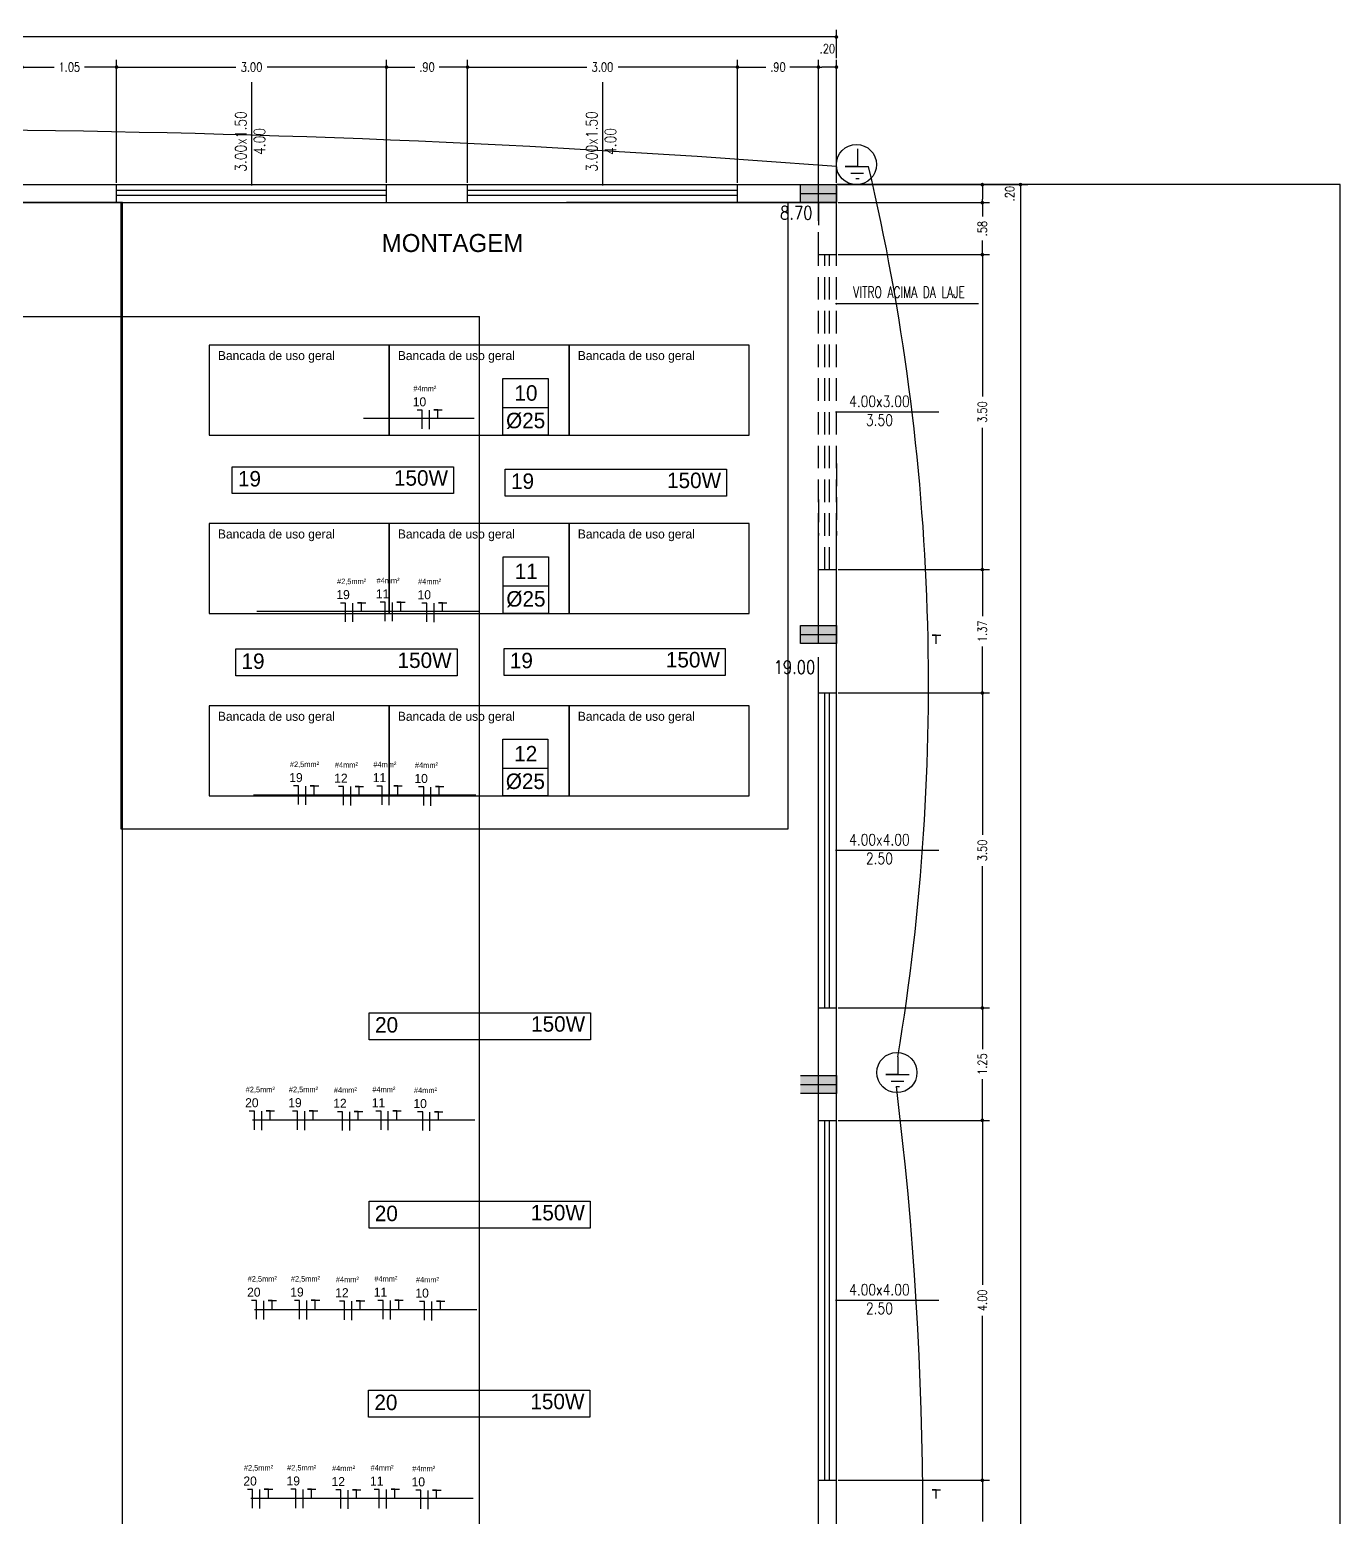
# Model space of a CAD drawing. Extents: x -4780 to 4154, y -1673 to 3208.
# Drawn here: x 571.28 to 585.85, y -449.46 to -432.92 of the extents above; entities that cross this region are included whole.
import ezdxf
from ezdxf.enums import TextEntityAlignment as Align

# ---------------------------------------------------------------- set-up
doc = ezdxf.new("R2010")
doc.units = 0
doc.header["$MEASUREMENT"] = 0
doc.header["$PDMODE"] = 34
doc.linetypes.add('HIDDEN', pattern=[0.375, 0.25, -0.125])
for name, color, linetype in [('Condutores', 6, 'Continuous'), ('COTAS', 5, 'Continuous'), ('eletrico', 3, 'Continuous'), ('ELETROCALHAS', 3, 'TRACKS'), ('ELÉTRICO', 3, 'Continuous'), ('FUND-ESTACA20T', 30, 'Continuous'), ('MAQUINAS', 7, 'Continuous'), ('PENA01', 1, 'Continuous'), ('PENA02', 2, 'Continuous'), ('pena06', 4, 'Continuous'), ('VERMELHA', 10, 'Continuous')]:
    doc.layers.add(name, color=color, linetype=linetype)
doc.styles.add('CALIXTO', font='txt')
doc.styles.add('PADRÃO', font='', dxfattribs={"height": 0.2})
doc.styles.add('REGUA80', font='GOTHIC.TTF')
doc.styles.add('ROMANS', font='romand.shx', dxfattribs={"width": 0.8})
doc.styles.get('PADRÃO').set_extended_font_data('AvantGarde Bk BT')
doc.linetypes.add('TRACKS', pattern='A,0.15,[130,ltypeshp.shx,S=0.25,R=0,X=0,Y=0],0.15', length=0.3)
doc.dimstyles.new('CORTE100', dxfattribs={"dimtxt": 0.1, "dimasz": 0.04, "dimexe": 0.08, "dimexo": 0.02, "dimgap": 0.05, "dimtad": 0, "dimzin": 4, "dimdsep": 46, "dimtxsty": 'ROMANS', "dimblk1": 'DOT', "dimblk2": 'DOT', "dimsah": 1, "dimcen": 0.09, "dimclrd": 30, "dimclre": 30, "dimclrt": 5, "dimadec": 0, "dimazin": 0, "dimtfac": 1, "dimtofl": 0, "dimtmove": 2, "dimatfit": 3, "dimldrblk": 'DOT', "dimfxl": 1, "dimtolj": 1, "dimtzin": 0, "dimarcsym": 0})
doc.dimstyles.new('INTERNA', dxfattribs={"dimscale": 0, "dimtxt": 0.15, "dimasz": 0.1, "dimexe": 0.1, "dimexo": 0.16, "dimgap": 0.09, "dimtad": 1, "dimzin": 4, "dimdsep": 46, "dimtxsty": 'ROMANS', "dimblk1": 'OBLIQUE', "dimblk2": 'OBLIQUE', "dimsah": 1, "dimcen": 0.09, "dimse1": 1, "dimse2": 1, "dimsd1": 1, "dimsd2": 1, "dimclrd": 4, "dimclre": 4, "dimadec": 0, "dimazin": 0, "dimtfac": 0.666667, "dimtofl": 0, "dimtmove": 2, "dimatfit": 3, "dimldrblk": 'OBLIQUE', "dimfxl": 1, "dimtolj": 1, "dimtzin": 0, "dimarcsym": 0})

# ---------------------------------------------------------------- blocks, each defined once
blk = doc.blocks.new('DOT')
at = {"layer": 'PENA01', "color": 0, "linetype": 'ByBlock'}
blk.add_line((-0.5, 0), (-1, 0), dxfattribs=at)
at = {"layer": 'PENA01', "color": 0, "linetype": 'ByBlock', "const_width": 0.5}
blk.add_lwpolyline([(-0.25, 0, 1), (0.25, 0, 1)], format="xyb", close=True, dxfattribs=at)
blk = doc.blocks.new('*D290')
at = {"color": 30, "linetype": 'Continuous', "lineweight": -2, "transparency": 16777216}
for p, q in [((571.198, -434.626), (571.198, -433.26)), ((572.248, -434.626), (572.248, -433.26)), ((571.238, -433.34), (571.555, -433.34)), ((572.208, -433.34), (571.891, -433.34))]:
    blk.add_line(p, q, dxfattribs=at)
at = {"layer": 'DEFPOINTS', "color": 0, "linetype": 'Continuous', "transparency": 16777216}
for p in [(571.198, -433.34), (571.198, -434.646), (572.248, -434.646)]:
    blk.add_point(p, dxfattribs=at)
at = {"color": 30, "linetype": 'Continuous', "lineweight": -2, "transparency": 16777216, "xscale": 0.04, "yscale": 0.04, "zscale": 0.04, "rotation": 180}
blk.add_blockref('DOT', (571.198, -433.34), dxfattribs=at)
at = {"color": 30, "linetype": 'Continuous', "lineweight": -2, "transparency": 16777216, "xscale": 0.04, "yscale": 0.04, "zscale": 0.04}
blk.add_blockref('DOT', (572.248, -433.34), dxfattribs=at)
at = {"color": 5, "linetype": 'Continuous', "transparency": 16777216, "insert": (571.723, -433.34), "char_height": 0.1, "attachment_point": 5, "style": 'ROMANS'}
blk.add_mtext('\\A1;1.05', dxfattribs=at)
blk = doc.blocks.new('*D291')
at = {"color": 30, "linetype": 'Continuous', "lineweight": -2, "transparency": 16777216}
for p, q in [((572.248, -434.626), (572.248, -433.26)), ((575.248, -434.626), (575.248, -433.26)), ((572.288, -433.34), (573.574, -433.34)), ((575.208, -433.34), (573.922, -433.34))]:
    blk.add_line(p, q, dxfattribs=at)
at = {"layer": 'DEFPOINTS', "color": 0, "linetype": 'Continuous', "transparency": 16777216}
for p in [(572.248, -433.34), (572.248, -434.646), (575.248, -434.646)]:
    blk.add_point(p, dxfattribs=at)
at = {"color": 30, "linetype": 'Continuous', "lineweight": -2, "transparency": 16777216, "xscale": 0.04, "yscale": 0.04, "zscale": 0.04, "rotation": 180}
blk.add_blockref('DOT', (572.248, -433.34), dxfattribs=at)
at = {"color": 30, "linetype": 'Continuous', "lineweight": -2, "transparency": 16777216, "xscale": 0.04, "yscale": 0.04, "zscale": 0.04}
blk.add_blockref('DOT', (575.248, -433.34), dxfattribs=at)
at = {"color": 5, "linetype": 'Continuous', "transparency": 16777216, "insert": (573.748, -433.34), "char_height": 0.1, "attachment_point": 5, "style": 'ROMANS'}
blk.add_mtext('\\A1;3.00', dxfattribs=at)
blk = doc.blocks.new('*D292')
at = {"color": 30, "linetype": 'Continuous', "lineweight": -2, "transparency": 16777216}
for p, q in [((575.248, -434.626), (575.248, -433.26)), ((576.148, -434.626), (576.148, -433.26)), ((575.288, -433.34), (575.564, -433.34)), ((576.108, -433.34), (575.832, -433.34))]:
    blk.add_line(p, q, dxfattribs=at)
at = {"layer": 'DEFPOINTS', "color": 0, "linetype": 'Continuous', "transparency": 16777216}
for p in [(575.248, -433.34), (575.248, -434.646), (576.148, -434.646)]:
    blk.add_point(p, dxfattribs=at)
at = {"color": 30, "linetype": 'Continuous', "lineweight": -2, "transparency": 16777216, "xscale": 0.04, "yscale": 0.04, "zscale": 0.04, "rotation": 180}
blk.add_blockref('DOT', (575.248, -433.34), dxfattribs=at)
at = {"color": 30, "linetype": 'Continuous', "lineweight": -2, "transparency": 16777216, "xscale": 0.04, "yscale": 0.04, "zscale": 0.04}
blk.add_blockref('DOT', (576.148, -433.34), dxfattribs=at)
at = {"color": 5, "linetype": 'Continuous', "transparency": 16777216, "insert": (575.698, -433.34), "char_height": 0.1, "attachment_point": 5, "style": 'ROMANS'}
blk.add_mtext('\\A1;.90', dxfattribs=at)
blk = doc.blocks.new('*D293')
at = {"color": 30, "linetype": 'Continuous', "lineweight": -2, "transparency": 16777216}
for p, q in [((576.148, -434.626), (576.148, -433.26)), ((579.148, -434.626), (579.148, -433.26)), ((576.188, -433.34), (577.474, -433.34)), ((579.108, -433.34), (577.822, -433.34))]:
    blk.add_line(p, q, dxfattribs=at)
at = {"layer": 'DEFPOINTS', "color": 0, "linetype": 'Continuous', "transparency": 16777216}
for p in [(579.148, -433.34), (576.148, -434.646), (579.148, -434.646)]:
    blk.add_point(p, dxfattribs=at)
at = {"color": 30, "linetype": 'Continuous', "lineweight": -2, "transparency": 16777216, "xscale": 0.04, "yscale": 0.04, "zscale": 0.04, "rotation": 180}
blk.add_blockref('DOT', (576.148, -433.34), dxfattribs=at)
at = {"color": 30, "linetype": 'Continuous', "lineweight": -2, "transparency": 16777216, "xscale": 0.04, "yscale": 0.04, "zscale": 0.04}
blk.add_blockref('DOT', (579.148, -433.34), dxfattribs=at)
at = {"color": 5, "linetype": 'Continuous', "transparency": 16777216, "insert": (577.648, -433.34), "char_height": 0.1, "attachment_point": 5, "style": 'ROMANS'}
blk.add_mtext('\\A1;3.00', dxfattribs=at)
blk = doc.blocks.new('*D294')
at = {"color": 30, "linetype": 'Continuous', "lineweight": -2, "transparency": 16777216}
for p, q in [((579.148, -434.626), (579.148, -433.26)), ((580.048, -434.826), (580.048, -433.26)), ((579.188, -433.34), (579.464, -433.34)), ((580.008, -433.34), (579.732, -433.34))]:
    blk.add_line(p, q, dxfattribs=at)
at = {"layer": 'DEFPOINTS', "color": 0, "linetype": 'Continuous', "transparency": 16777216}
for p in [(580.048, -433.34), (579.148, -434.646), (580.048, -434.846)]:
    blk.add_point(p, dxfattribs=at)
at = {"color": 30, "linetype": 'Continuous', "lineweight": -2, "transparency": 16777216, "xscale": 0.04, "yscale": 0.04, "zscale": 0.04, "rotation": 180}
blk.add_blockref('DOT', (579.148, -433.34), dxfattribs=at)
at = {"color": 30, "linetype": 'Continuous', "lineweight": -2, "transparency": 16777216, "xscale": 0.04, "yscale": 0.04, "zscale": 0.04}
blk.add_blockref('DOT', (580.048, -433.34), dxfattribs=at)
at = {"color": 5, "linetype": 'Continuous', "transparency": 16777216, "insert": (579.598, -433.34), "char_height": 0.1, "attachment_point": 5, "style": 'ROMANS'}
blk.add_mtext('\\A1;.90', dxfattribs=at)
blk = doc.blocks.new('*D295')
at = {"color": 30, "linetype": 'Continuous', "lineweight": -2, "transparency": 16777216}
for p, q in [((580.048, -434.626), (580.048, -433.26)), ((580.248, -434.626), (580.248, -433.26)), ((580.208, -433.34), (580.088, -433.34))]:
    blk.add_line(p, q, dxfattribs=at)
at = {"layer": 'DEFPOINTS', "color": 0, "linetype": 'Continuous', "transparency": 16777216}
for p in [(580.048, -433.34), (580.048, -434.646), (580.248, -434.646)]:
    blk.add_point(p, dxfattribs=at)
at = {"color": 30, "linetype": 'Continuous', "lineweight": -2, "transparency": 16777216, "xscale": 0.04, "yscale": 0.04, "zscale": 0.04, "rotation": 180}
blk.add_blockref('DOT', (580.048, -433.34), dxfattribs=at)
at = {"color": 30, "linetype": 'Continuous', "lineweight": -2, "transparency": 16777216, "xscale": 0.04, "yscale": 0.04, "zscale": 0.04}
blk.add_blockref('DOT', (580.248, -433.34), dxfattribs=at)
at = {"color": 5, "linetype": 'Continuous', "transparency": 16777216, "insert": (580.148, -433.135), "char_height": 0.1, "attachment_point": 5, "style": 'ROMANS'}
blk.add_mtext('\\A1;.20', dxfattribs=at)
blk = doc.blocks.new('*D296')
at = {"color": 30, "linetype": 'Continuous', "lineweight": -2, "transparency": 16777216}
for p, q in [((560.848, -433.24), (560.848, -432.925)), ((580.248, -433.24), (580.248, -432.925)), ((560.888, -433.005), (570.342, -433.005)), ((580.208, -433.005), (570.754, -433.005))]:
    blk.add_line(p, q, dxfattribs=at)
at = {"layer": 'DEFPOINTS', "color": 0, "linetype": 'Continuous', "transparency": 16777216}
for p in [(580.248, -433.005), (560.848, -433.26), (580.248, -433.26)]:
    blk.add_point(p, dxfattribs=at)
at = {"color": 30, "linetype": 'Continuous', "lineweight": -2, "transparency": 16777216, "xscale": 0.04, "yscale": 0.04, "zscale": 0.04, "rotation": 180}
blk.add_blockref('DOT', (560.848, -433.005), dxfattribs=at)
at = {"color": 30, "linetype": 'Continuous', "lineweight": -2, "transparency": 16777216, "xscale": 0.04, "yscale": 0.04, "zscale": 0.04}
blk.add_blockref('DOT', (580.248, -433.005), dxfattribs=at)
at = {"color": 5, "linetype": 'Continuous', "transparency": 16777216, "insert": (570.548, -433.005), "char_height": 0.1, "attachment_point": 5, "style": 'ROMANS'}
blk.add_mtext('\\A1;19.40', dxfattribs=at)
blk = doc.blocks.new('*D299')
at = {"color": 30, "linetype": 'Continuous', "lineweight": -2, "transparency": 16777216}
for p, q in [((580.268, -434.646), (581.95, -434.646)), ((581.87, -434.686), (581.87, -434.806)), ((580.268, -434.846), (581.95, -434.846))]:
    blk.add_line(p, q, dxfattribs=at)
at = {"layer": 'DEFPOINTS', "color": 0, "linetype": 'Continuous', "transparency": 16777216}
for p in [(580.248, -434.646), (580.248, -434.846), (581.87, -434.846)]:
    blk.add_point(p, dxfattribs=at)
at = {"color": 30, "linetype": 'Continuous', "lineweight": -2, "transparency": 16777216, "xscale": 0.04, "yscale": 0.04, "zscale": 0.04}
for p, rotation in [((581.87, -434.646), 90), ((581.87, -434.846), 270)]:
    blk.add_blockref('DOT', p, dxfattribs=dict(at, rotation=rotation))
at = {"color": 5, "linetype": 'Continuous', "transparency": 16777216, "insert": (582.175, -434.746), "char_height": 0.1, "attachment_point": 5, "rotation": 90, "style": 'ROMANS'}
blk.add_mtext('\\A1;.20', dxfattribs=at)
blk = doc.blocks.new('*D300')
at = {"color": 30, "linetype": 'Continuous', "lineweight": -2, "transparency": 16777216}
for p, q in [((580.268, -434.846), (581.95, -434.846)), ((581.87, -434.886), (581.87, -435.001)), ((581.87, -435.384), (581.87, -435.269)), ((580.268, -435.424), (581.95, -435.424))]:
    blk.add_line(p, q, dxfattribs=at)
at = {"layer": 'DEFPOINTS', "color": 0, "linetype": 'Continuous', "transparency": 16777216}
for p in [(580.248, -434.846), (581.87, -434.846), (580.248, -435.424)]:
    blk.add_point(p, dxfattribs=at)
at = {"color": 30, "linetype": 'Continuous', "lineweight": -2, "transparency": 16777216, "xscale": 0.04, "yscale": 0.04, "zscale": 0.04}
for p, rotation in [((581.87, -434.846), 90), ((581.87, -435.424), 270)]:
    blk.add_blockref('DOT', p, dxfattribs=dict(at, rotation=rotation))
at = {"color": 5, "linetype": 'Continuous', "transparency": 16777216, "insert": (581.87, -435.135), "char_height": 0.1, "attachment_point": 5, "rotation": 90, "style": 'ROMANS'}
blk.add_mtext('\\A1;.58', dxfattribs=at)
blk = doc.blocks.new('*D301')
at = {"color": 30, "linetype": 'Continuous', "lineweight": -2, "transparency": 16777216}
for p, q in [((580.288, -435.424), (581.95, -435.424)), ((581.87, -435.464), (581.87, -437.001)), ((581.87, -438.884), (581.87, -437.348)), ((580.268, -438.924), (581.95, -438.924))]:
    blk.add_line(p, q, dxfattribs=at)
at = {"layer": 'DEFPOINTS', "color": 0, "linetype": 'Continuous', "transparency": 16777216}
for p in [(580.268, -435.424), (581.87, -435.424), (580.248, -438.924)]:
    blk.add_point(p, dxfattribs=at)
at = {"color": 30, "linetype": 'Continuous', "lineweight": -2, "transparency": 16777216, "xscale": 0.04, "yscale": 0.04, "zscale": 0.04}
for p, rotation in [((581.87, -435.424), 90), ((581.87, -438.924), 270)]:
    blk.add_blockref('DOT', p, dxfattribs=dict(at, rotation=rotation))
at = {"color": 5, "linetype": 'Continuous', "transparency": 16777216, "insert": (581.87, -437.174), "char_height": 0.1, "attachment_point": 5, "rotation": 90, "style": 'ROMANS'}
blk.add_mtext('\\A1;3.50', dxfattribs=at)
blk = doc.blocks.new('*D302')
at = {"color": 30, "linetype": 'Continuous', "lineweight": -2, "transparency": 16777216}
for p, q in [((580.288, -438.924), (581.95, -438.924)), ((581.87, -438.964), (581.87, -439.442)), ((581.87, -440.256), (581.87, -439.778)), ((580.268, -440.296), (581.95, -440.296))]:
    blk.add_line(p, q, dxfattribs=at)
at = {"layer": 'DEFPOINTS', "color": 0, "linetype": 'Continuous', "transparency": 16777216}
for p in [(580.268, -438.924), (581.87, -438.924), (580.248, -440.296)]:
    blk.add_point(p, dxfattribs=at)
at = {"color": 30, "linetype": 'Continuous', "lineweight": -2, "transparency": 16777216, "xscale": 0.04, "yscale": 0.04, "zscale": 0.04}
for p, rotation in [((581.87, -438.924), 90), ((581.87, -440.296), 270)]:
    blk.add_blockref('DOT', p, dxfattribs=dict(at, rotation=rotation))
at = {"color": 5, "linetype": 'Continuous', "transparency": 16777216, "insert": (581.87, -439.61), "char_height": 0.1, "attachment_point": 5, "rotation": 90, "style": 'ROMANS'}
blk.add_mtext('\\A1;1.37', dxfattribs=at)
blk = doc.blocks.new('*D303')
at = {"color": 30, "linetype": 'Continuous', "lineweight": -2, "transparency": 16777216}
for p, q in [((580.268, -440.296), (581.95, -440.296)), ((581.87, -440.336), (581.87, -441.872)), ((581.87, -443.756), (581.87, -442.219)), ((580.268, -443.796), (581.95, -443.796))]:
    blk.add_line(p, q, dxfattribs=at)
at = {"layer": 'DEFPOINTS', "color": 0, "linetype": 'Continuous', "transparency": 16777216}
for p in [(580.248, -440.296), (581.87, -440.296), (580.248, -443.796)]:
    blk.add_point(p, dxfattribs=at)
at = {"color": 30, "linetype": 'Continuous', "lineweight": -2, "transparency": 16777216, "xscale": 0.04, "yscale": 0.04, "zscale": 0.04}
for p, rotation in [((581.87, -440.296), 90), ((581.87, -443.796), 270)]:
    blk.add_blockref('DOT', p, dxfattribs=dict(at, rotation=rotation))
at = {"color": 5, "linetype": 'Continuous', "transparency": 16777216, "insert": (581.87, -442.046), "char_height": 0.1, "attachment_point": 5, "rotation": 90, "style": 'ROMANS'}
blk.add_mtext('\\A1;3.50', dxfattribs=at)
blk = doc.blocks.new('*D304')
at = {"color": 30, "linetype": 'Continuous', "lineweight": -2, "transparency": 16777216}
for p, q in [((580.268, -443.796), (581.95, -443.796)), ((581.87, -443.836), (581.87, -444.253)), ((581.87, -445.006), (581.87, -444.589)), ((580.268, -445.046), (581.95, -445.046))]:
    blk.add_line(p, q, dxfattribs=at)
at = {"layer": 'DEFPOINTS', "color": 0, "linetype": 'Continuous', "transparency": 16777216}
for p in [(580.248, -443.796), (580.248, -445.046), (581.87, -445.046)]:
    blk.add_point(p, dxfattribs=at)
at = {"color": 30, "linetype": 'Continuous', "lineweight": -2, "transparency": 16777216, "xscale": 0.04, "yscale": 0.04, "zscale": 0.04}
for p, rotation in [((581.87, -443.796), 90), ((581.87, -445.046), 270)]:
    blk.add_blockref('DOT', p, dxfattribs=dict(at, rotation=rotation))
at = {"color": 5, "linetype": 'Continuous', "transparency": 16777216, "insert": (581.87, -444.421), "char_height": 0.1, "attachment_point": 5, "rotation": 90, "style": 'ROMANS'}
blk.add_mtext('\\A1;1.25', dxfattribs=at)
blk = doc.blocks.new('*D305')
at = {"color": 30, "linetype": 'Continuous', "lineweight": -2, "transparency": 16777216}
for p, q in [((580.288, -445.046), (581.95, -445.046)), ((581.87, -445.086), (581.87, -446.872)), ((581.87, -449.006), (581.87, -447.219)), ((580.288, -449.046), (581.95, -449.046))]:
    blk.add_line(p, q, dxfattribs=at)
at = {"layer": 'DEFPOINTS', "color": 0, "linetype": 'Continuous', "transparency": 16777216}
for p in [(580.268, -445.046), (580.268, -449.046), (581.87, -449.046)]:
    blk.add_point(p, dxfattribs=at)
at = {"color": 30, "linetype": 'Continuous', "lineweight": -2, "transparency": 16777216, "xscale": 0.04, "yscale": 0.04, "zscale": 0.04}
for p, rotation in [((581.87, -445.046), 90), ((581.87, -449.046), 270)]:
    blk.add_blockref('DOT', p, dxfattribs=dict(at, rotation=rotation))
at = {"color": 5, "linetype": 'Continuous', "transparency": 16777216, "insert": (581.87, -447.046), "char_height": 0.1, "attachment_point": 5, "rotation": 90, "style": 'ROMANS'}
blk.add_mtext('\\A1;4.00', dxfattribs=at)
blk = doc.blocks.new('*D306')
at = {"color": 30, "linetype": 'Continuous', "lineweight": -2, "transparency": 16777216}
for p, q in [((580.268, -449.046), (581.95, -449.046)), ((581.87, -449.086), (581.87, -449.503)), ((581.87, -450.256), (581.87, -449.839)), ((580.268, -450.296), (581.95, -450.296))]:
    blk.add_line(p, q, dxfattribs=at)
at = {"layer": 'DEFPOINTS', "color": 0, "linetype": 'Continuous', "transparency": 16777216}
for p in [(580.248, -449.046), (580.248, -450.296), (581.87, -450.296)]:
    blk.add_point(p, dxfattribs=at)
at = {"color": 30, "linetype": 'Continuous', "lineweight": -2, "transparency": 16777216, "xscale": 0.04, "yscale": 0.04, "zscale": 0.04}
for p, rotation in [((581.87, -449.046), 90), ((581.87, -450.296), 270)]:
    blk.add_blockref('DOT', p, dxfattribs=dict(at, rotation=rotation))
at = {"color": 5, "linetype": 'Continuous', "transparency": 16777216, "insert": (581.87, -449.671), "char_height": 0.1, "attachment_point": 5, "rotation": 90, "style": 'ROMANS'}
blk.add_mtext('\\A1;1.25', dxfattribs=at)
blk = doc.blocks.new('*D318')
at = {"color": 30, "linetype": 'Continuous', "lineweight": -2, "transparency": 16777216}
for p, q in [((581.89, -434.646), (582.374, -434.646)), ((582.294, -434.686), (582.294, -454.634)), ((582.294, -475.006), (582.294, -455.058)), ((581.89, -475.046), (582.374, -475.046))]:
    blk.add_line(p, q, dxfattribs=at)
at = {"layer": 'DEFPOINTS', "color": 0, "linetype": 'Continuous', "transparency": 16777216}
for p in [(581.87, -434.646), (581.87, -475.046), (582.294, -475.046)]:
    blk.add_point(p, dxfattribs=at)
at = {"color": 30, "linetype": 'Continuous', "lineweight": -2, "transparency": 16777216, "xscale": 0.04, "yscale": 0.04, "zscale": 0.04}
for p, rotation in [((582.294, -434.646), 90), ((582.294, -475.046), 270)]:
    blk.add_blockref('DOT', p, dxfattribs=dict(at, rotation=rotation))
at = {"color": 5, "linetype": 'Continuous', "transparency": 16777216, "insert": (582.294, -454.846), "char_height": 0.1, "attachment_point": 5, "rotation": 90, "style": 'ROMANS'}
blk.add_mtext('\\A1;40.40', dxfattribs=at)
blk = doc.blocks.new('*D252')
at = {"layer": 'DEFPOINTS', "color": 0, "linetype": 'Continuous', "transparency": 16777216}
for p in [(561.048, -439.896), (580.048, -439.896), (580.048, -440.009)]:
    blk.add_point(p, dxfattribs=at)
at = {"layer": 'COTAS', "color": 0, "linetype": 'Continuous', "transparency": 16777216, "insert": (579.782, -440.009), "char_height": 0.15, "attachment_point": 5, "style": 'ROMANS'}
blk.add_mtext('\\A1;19.00', dxfattribs=at)
blk = doc.blocks.new('_OBLIQUE')
at = {"color": 0, "linetype": 'ByBlock'}
blk.add_line((-0.5, -0.5), (0.5, 0.5), dxfattribs=at)
blk = doc.blocks.new('*D253')
at = {"layer": 'DEFPOINTS', "color": 0, "linetype": 'Continuous', "transparency": 16777216}
for p in [(571.348, -434.846), (580.048, -434.846), (580.048, -434.96)]:
    blk.add_point(p, dxfattribs=at)
at = {"layer": 'COTAS', "color": 0, "linetype": 'Continuous', "transparency": 16777216, "insert": (579.802, -434.96), "char_height": 0.15, "attachment_point": 5, "style": 'ROMANS'}
blk.add_mtext('\\A1;8.70', dxfattribs=at)

msp = doc.modelspace()

# ---------------------------------------------------------------- hatches: boundary and pattern name
at = {"layer": 'FUND-ESTACA20T', "linetype": 'Continuous'}
h = msp.add_hatch(color=256, dxfattribs=at)
h.paths.add_polyline_path([(580.048, -434.646), (580.048, -434.746), (580.248, -434.746), (580.248, -434.646)])
h.paths.add_polyline_path([(580.048, -434.746), (580.048, -434.846), (580.248, -434.846), (580.248, -434.746)])
h.paths.add_polyline_path([(579.848, -434.746), (579.848, -434.846), (580.048, -434.846), (580.048, -434.746)])
h.paths.add_polyline_path([(579.848, -434.646), (579.848, -434.746), (580.048, -434.746), (580.048, -434.646)])
h = msp.add_hatch(color=256, dxfattribs=at)
h.paths.add_polyline_path([(580.048, -439.546), (580.048, -439.646), (580.248, -439.646), (580.248, -439.546)])
h.paths.add_polyline_path([(580.048, -439.646), (580.048, -439.746), (580.248, -439.746), (580.248, -439.646)])
h.paths.add_polyline_path([(579.848, -439.646), (579.848, -439.746), (580.048, -439.746), (580.048, -439.646)])
h.paths.add_polyline_path([(579.848, -439.546), (579.848, -439.646), (580.048, -439.646), (580.048, -439.546)])
h = msp.add_hatch(color=256, dxfattribs=at)
h.paths.add_polyline_path([(580.248, -444.546), (580.048, -444.546), (580.048, -444.646), (580.248, -444.646)])
h.paths.add_polyline_path([(580.248, -444.646), (580.048, -444.646), (580.048, -444.746), (580.248, -444.746)])
h.paths.add_polyline_path([(580.048, -444.646), (579.848, -444.646), (579.848, -444.746), (580.048, -444.746)])
h.paths.add_polyline_path([(580.048, -444.546), (579.848, -444.546), (579.848, -444.646), (580.048, -444.646)])
at = {"layer": 'VERMELHA'}
for points in [[(573.737, -434.646, 1), (573.759, -434.646, 1)], [(577.637, -434.646, 1), (577.659, -434.646, 1)], [(580.248, -435.959, 1), (580.248, -435.981, 1)], [(580.248, -437.163, 1), (580.248, -437.185, 1)], [(580.248, -442.035, 1), (580.248, -442.057, 1)], [(580.248, -447.035, 1), (580.248, -447.057, 1)]]:
    msp.add_hatch(color=256, dxfattribs=at).paths.add_polyline_path(points)

# ---------------------------------------------------------------- linework, layer by layer
at = {"layer": 'Condutores'}
for p, q in [((576.222, -437.246), (574.994, -437.246)), ((576.275, -439.39), (573.805, -439.39)), ((576.24, -441.432), (573.77, -441.432)), ((576.229, -445.045), (573.759, -445.045)), ((576.252, -447.15), (573.781, -447.15)), ((576.21, -449.249), (573.74, -449.249))]:
    msp.add_line(p, q, dxfattribs=at)
at = {"layer": 'Condutores', "ltscale": 0.015}
for p, q in [((575.643, -437.153), (575.587, -437.153)), ((575.643, -437.361), (575.643, -437.153)), ((575.724, -437.364), (575.724, -437.154)), ((575.818, -437.15), (575.773, -437.15)), ((575.773, -437.15), (575.867, -437.15)), ((575.818, -437.248), (575.818, -437.15)), ((574.794, -439.296), (574.738, -439.296)), ((574.794, -439.504), (574.794, -439.296)), ((574.875, -439.507), (574.875, -439.297)), ((574.969, -439.293), (574.924, -439.293)), ((574.924, -439.293), (575.018, -439.293)), ((574.969, -439.391), (574.969, -439.293)), ((575.233, -439.288), (575.177, -439.288)), ((575.233, -439.496), (575.233, -439.288)), ((575.314, -439.498), (575.314, -439.289)), ((575.408, -439.285), (575.363, -439.285)), ((575.363, -439.285), (575.457, -439.285)), ((575.408, -439.383), (575.408, -439.285)), ((575.696, -439.297), (575.64, -439.297)), ((575.696, -439.505), (575.696, -439.297)), ((575.777, -439.508), (575.777, -439.298)), ((575.871, -439.295), (575.826, -439.295)), ((575.826, -439.295), (575.92, -439.295)), ((575.871, -439.392), (575.871, -439.295)), ((574.27, -441.329), (574.214, -441.329)), ((574.27, -441.537), (574.27, -441.329)), ((574.351, -441.54), (574.351, -441.331)), ((574.445, -441.327), (574.4, -441.327)), ((574.4, -441.327), (574.495, -441.327)), ((574.445, -441.424), (574.445, -441.327)), ((574.77, -441.336), (574.714, -441.336)), ((574.77, -441.544), (574.77, -441.336)), ((574.851, -441.547), (574.851, -441.337)), ((574.945, -441.334), (574.9, -441.334)), ((574.9, -441.334), (574.994, -441.334)), ((574.945, -441.431), (574.945, -441.334)), ((575.198, -441.33), (575.142, -441.33)), ((575.198, -441.538), (575.198, -441.33)), ((575.279, -441.541), (575.279, -441.331)), ((575.373, -441.327), (575.328, -441.327)), ((575.328, -441.327), (575.422, -441.327)), ((575.373, -441.425), (575.373, -441.327)), ((575.661, -441.34), (575.604, -441.34)), ((575.661, -441.547), (575.661, -441.34)), ((575.742, -441.55), (575.742, -441.341)), ((575.835, -441.337), (575.791, -441.337)), ((575.791, -441.337), (575.885, -441.337)), ((575.835, -441.435), (575.835, -441.337)), ((573.78, -444.943), (573.723, -444.943)), ((573.78, -445.151), (573.78, -444.943)), ((573.861, -445.154), (573.861, -444.944)), ((573.954, -444.94), (573.91, -444.94)), ((573.91, -444.94), (574.004, -444.94)), ((573.954, -445.038), (573.954, -444.94)), ((574.259, -444.942), (574.203, -444.942)), ((574.259, -445.15), (574.259, -444.942)), ((574.34, -445.153), (574.34, -444.943)), ((574.434, -444.939), (574.39, -444.939)), ((574.39, -444.939), (574.484, -444.939)), ((574.434, -445.037), (574.434, -444.939)), ((574.759, -444.949), (574.703, -444.949)), ((574.759, -445.157), (574.759, -444.949)), ((574.84, -445.16), (574.84, -444.95)), ((574.934, -444.946), (574.889, -444.946)), ((574.889, -444.946), (574.983, -444.946)), ((574.934, -445.044), (574.934, -444.946)), ((575.187, -444.943), (575.131, -444.943)), ((575.187, -445.151), (575.187, -444.943)), ((575.268, -445.154), (575.268, -444.944)), ((575.362, -444.94), (575.317, -444.94)), ((575.317, -444.94), (575.411, -444.94)), ((575.362, -445.038), (575.362, -444.94)), ((575.65, -444.952), (575.594, -444.952)), ((575.65, -445.16), (575.65, -444.952)), ((575.731, -445.163), (575.731, -444.953)), ((575.825, -444.95), (575.78, -444.95)), ((575.78, -444.95), (575.874, -444.95)), ((575.825, -445.047), (575.825, -444.95)), ((573.802, -447.048), (573.746, -447.048)), ((573.802, -447.256), (573.802, -447.048)), ((573.883, -447.259), (573.883, -447.05)), ((573.977, -447.046), (573.932, -447.046)), ((573.932, -447.046), (574.026, -447.046)), ((573.977, -447.144), (573.977, -447.046)), ((574.282, -447.048), (574.225, -447.048)), ((574.282, -447.255), (574.282, -447.048)), ((574.363, -447.258), (574.363, -447.049)), ((574.456, -447.045), (574.412, -447.045)), ((574.412, -447.045), (574.506, -447.045)), ((574.456, -447.143), (574.456, -447.045)), ((574.781, -447.054), (574.725, -447.054)), ((574.781, -447.262), (574.781, -447.054)), ((574.863, -447.265), (574.863, -447.056)), ((574.956, -447.052), (574.912, -447.052)), ((574.912, -447.052), (575.006, -447.052)), ((574.956, -447.149), (574.956, -447.052)), ((575.209, -447.048), (575.153, -447.048)), ((575.209, -447.256), (575.209, -447.048)), ((575.291, -447.259), (575.291, -447.049)), ((575.384, -447.045), (575.34, -447.045)), ((575.34, -447.045), (575.434, -447.045)), ((575.384, -447.143), (575.384, -447.045)), ((575.672, -447.058), (575.616, -447.058)), ((575.672, -447.266), (575.672, -447.058)), ((575.753, -447.268), (575.753, -447.059)), ((575.847, -447.055), (575.802, -447.055)), ((575.802, -447.055), (575.896, -447.055)), ((575.847, -447.153), (575.847, -447.055)), ((573.76, -449.147), (573.704, -449.147)), ((573.76, -449.355), (573.76, -449.147)), ((573.841, -449.358), (573.841, -449.148)), ((573.935, -449.145), (573.89, -449.145)), ((573.89, -449.145), (573.984, -449.145)), ((573.935, -449.242), (573.935, -449.145)), ((574.24, -449.146), (574.184, -449.146)), ((574.24, -449.354), (574.24, -449.146)), ((574.321, -449.357), (574.321, -449.147)), ((574.415, -449.144), (574.37, -449.144)), ((574.37, -449.144), (574.464, -449.144)), ((574.415, -449.241), (574.415, -449.144)), ((574.739, -449.153), (574.683, -449.153)), ((574.739, -449.361), (574.739, -449.153)), ((574.821, -449.364), (574.821, -449.154)), ((574.914, -449.151), (574.87, -449.151)), ((574.87, -449.151), (574.964, -449.151)), ((574.914, -449.248), (574.914, -449.151)), ((575.168, -449.147), (575.111, -449.147)), ((575.168, -449.355), (575.168, -449.147)), ((575.249, -449.358), (575.249, -449.148)), ((575.342, -449.144), (575.298, -449.144)), ((575.298, -449.144), (575.392, -449.144)), ((575.342, -449.242), (575.342, -449.144)), ((575.63, -449.156), (575.574, -449.156)), ((575.63, -449.364), (575.63, -449.156)), ((575.711, -449.367), (575.711, -449.158)), ((575.805, -449.154), (575.76, -449.154)), ((575.76, -449.154), (575.854, -449.154)), ((575.805, -449.252), (575.805, -449.154))]:
    msp.add_line(p, q, dxfattribs=at)
at = {"layer": 'ELETROCALHAS'}
for p in [(563.498, -436.113), (576.281, -463.428)]:
    msp.add_line(p, (576.281, -436.113), dxfattribs=at)
at = {"layer": 'ELÉTRICO'}
for p, q in [((580.482, -434.248), (580.482, -434.446)), ((580.482, -434.446), (580.347, -434.446)), ((580.347, -434.446), (580.482, -434.446)), ((580.482, -434.446), (580.482, -434.446)), ((580.482, -434.446), (580.606, -434.446)), ((580.408, -434.518), (580.548, -434.518)), ((580.465, -434.579), (580.501, -434.579)), ((576.542, -437.124), (577.044, -437.124)), ((576.546, -439.106), (577.048, -439.106)), ((576.54, -441.133), (577.042, -441.133)), ((580.931, -444.339), (580.931, -444.537)), ((580.931, -444.537), (580.796, -444.537)), ((580.796, -444.537), (580.931, -444.537)), ((580.857, -444.609), (580.997, -444.609)), ((580.914, -444.67), (580.95, -444.67)), ((580.931, -444.537), (580.931, -444.537)), ((580.931, -444.537), (581.055, -444.537))]:
    msp.add_line(p, q, dxfattribs=at)
at = {"layer": 'ELÉTRICO', "ltscale": 0.015}
for p, q in [((581.358, -439.652), (581.313, -439.652)), ((581.313, -439.652), (581.407, -439.652)), ((581.358, -439.75), (581.358, -439.652)), ((581.356, -449.151), (581.311, -449.151)), ((581.311, -449.151), (581.405, -449.151)), ((581.356, -449.249), (581.356, -449.151))]:
    msp.add_line(p, q, dxfattribs=at)
at = {"layer": 'ELÉTRICO'}
for points in [[(576.542, -436.8), (577.044, -436.8), (577.044, -437.429), (576.542, -437.429)], [(573.533, -437.781), (575.991, -437.781), (575.991, -438.08), (573.533, -438.08)], [(576.568, -437.807), (579.027, -437.807), (579.027, -438.107), (576.568, -438.107)], [(576.546, -438.782), (577.048, -438.782), (577.048, -439.411), (576.546, -439.411)], [(573.573, -439.807), (576.032, -439.807), (576.032, -440.107), (573.573, -440.107)], [(576.555, -439.8), (579.013, -439.8), (579.013, -440.1), (576.555, -440.1)], [(576.54, -440.809), (577.042, -440.809), (577.042, -441.438), (576.54, -441.438)], [(575.057, -443.849), (577.515, -443.849), (577.515, -444.149), (575.057, -444.149)], [(575.054, -445.945), (577.512, -445.945), (577.512, -446.245), (575.054, -446.245)], [(575.049, -448.045), (577.508, -448.045), (577.508, -448.345), (575.049, -448.345)]]:
    msp.add_lwpolyline(points, close=True, dxfattribs=at)
for centre in [(580.471, -434.423), (580.92, -444.514)]:
    msp.add_circle(centre, 0.223, dxfattribs=at)
for centre, radius, start, end in [((569.684, -570.198), 136.162, 85.54971, 93.90826), ((556.017, -440.205), 25.255, 350.5784, 13.181), ((542.319, -449.445), 38.89, 352.8971, 7.0517)]:
    msp.add_arc(centre, radius, start, end, dxfattribs=at)
at = {"layer": 'FUND-ESTACA20T', "linetype": 'Continuous'}
for p, q in [((579.848, -434.646), (580.248, -434.646)), ((579.848, -434.846), (579.848, -434.646)), ((579.848, -434.746), (580.248, -434.746)), ((580.048, -434.846), (580.048, -434.646)), ((580.248, -434.646), (580.248, -434.846)), ((580.248, -434.846), (579.848, -434.846)), ((579.848, -439.546), (580.248, -439.546)), ((579.848, -439.746), (579.848, -439.546)), ((580.048, -439.746), (580.048, -439.546)), ((580.248, -439.546), (580.248, -439.746)), ((579.848, -439.646), (580.248, -439.646)), ((580.248, -439.746), (579.848, -439.746)), ((579.848, -444.546), (580.248, -444.546)), ((579.848, -444.646), (580.248, -444.646)), ((580.048, -444.746), (580.048, -444.546)), ((580.248, -444.546), (580.248, -444.746)), ((580.248, -444.746), (580.248, -444.546)), ((580.248, -444.746), (579.848, -444.746))]:
    msp.add_line(p, q, dxfattribs=at)
at = {"layer": 'MAQUINAS'}
for points in [[(561.047, -457.567), (572.313, -457.567), (572.313, -434.846), (561.047, -434.846)], [(572.298, -434.846), (579.71, -434.846), (579.71, -441.809), (572.298, -441.809)], [(573.277, -437.429), (575.277, -437.429), (575.277, -436.429), (573.277, -436.429)], [(575.277, -437.429), (577.277, -437.429), (577.277, -436.429), (575.277, -436.429)], [(577.277, -437.429), (579.277, -437.429), (579.277, -436.429), (577.277, -436.429)], [(573.277, -439.411), (575.277, -439.411), (575.277, -438.411), (573.277, -438.411)], [(575.277, -439.411), (577.277, -439.411), (577.277, -438.411), (575.277, -438.411)], [(577.277, -439.411), (579.277, -439.411), (579.277, -438.411), (577.277, -438.411)], [(573.277, -441.438), (575.277, -441.438), (575.277, -440.438), (573.277, -440.438)], [(575.277, -441.438), (577.277, -441.438), (577.277, -440.438), (575.277, -440.438)], [(577.277, -441.438), (579.277, -441.438), (579.277, -440.438), (577.277, -440.438)]]:
    msp.add_lwpolyline(points, close=True, dxfattribs=at)
at = {"layer": 'PENA01'}
for p, q in [((573.748, -433.507), (573.748, -434.657)), ((577.648, -433.507), (577.648, -434.657)), ((572.248, -434.646), (575.248, -434.646)), ((576.148, -434.646), (577.448, -434.646)), ((576.148, -434.646), (579.148, -434.646)), ((572.248, -434.846), (575.248, -434.846)), ((576.148, -434.846), (579.148, -434.846)), ((581.828, -435.97), (580.237, -435.97)), ((581.387, -437.174), (580.237, -437.174)), ((580.048, -443.796), (580.048, -440.296)), ((580.248, -443.796), (580.248, -440.296)), ((581.387, -442.046), (580.237, -442.046)), ((580.048, -449.046), (580.048, -445.046)), ((580.248, -449.046), (580.248, -445.046)), ((581.387, -447.046), (580.237, -447.046))]:
    msp.add_line(p, q, dxfattribs=at)
at = {"layer": 'PENA01', "linetype": 'HIDDEN'}
for p, q in [((580.048, -438.924), (580.048, -435.424)), ((580.248, -438.924), (580.248, -435.424))]:
    msp.add_line(p, q, dxfattribs=at)
at = {"layer": 'PENA02'}
for p, q in [((572.248, -434.708), (575.248, -434.708)), ((572.248, -434.765), (575.248, -434.765)), ((576.148, -434.708), (579.148, -434.708)), ((576.148, -434.765), (577.448, -434.765)), ((576.148, -434.765), (579.148, -434.765)), ((585.848, -434.646), (580.248, -434.646)), ((585.848, -480.046), (585.848, -434.646)), ((580.048, -439.646), (580.248, -439.646)), ((580.121, -443.796), (580.121, -440.296)), ((580.171, -443.796), (580.171, -440.296)), ((580.121, -449.046), (580.121, -445.046)), ((580.171, -449.046), (580.171, -445.046))]:
    msp.add_line(p, q, dxfattribs=at)
at = {"layer": 'PENA02', "linetype": 'HIDDEN'}
for p, q in [((580.121, -438.924), (580.121, -435.424)), ((580.171, -438.924), (580.171, -435.424))]:
    msp.add_line(p, q, dxfattribs=at)
at = {"layer": 'pena06'}
for p, q in [((571.198, -434.646), (580.248, -434.646)), ((572.248, -434.846), (572.248, -434.646)), ((575.248, -434.846), (575.248, -434.646)), ((576.148, -434.846), (576.148, -434.646)), ((579.148, -434.846), (579.148, -434.646)), ((580.248, -435.424), (580.248, -434.646)), ((571.191, -434.846), (577.248, -434.846)), ((578.898, -434.846), (577.248, -434.846)), ((577.248, -434.846), (578.898, -434.846)), ((580.248, -434.846), (578.898, -434.846)), ((578.898, -434.846), (580.248, -434.846)), ((580.048, -434.846), (580.048, -435.096)), ((580.048, -435.424), (580.248, -435.424)), ((580.048, -439.746), (580.048, -438.546)), ((580.248, -440.296), (580.248, -438.546)), ((580.048, -438.924), (580.248, -438.924)), ((580.048, -440.296), (580.048, -439.896)), ((580.048, -440.296), (580.248, -440.296)), ((580.048, -445.046), (580.048, -443.796)), ((580.048, -443.796), (580.248, -443.796)), ((580.248, -445.046), (580.248, -443.796)), ((580.048, -445.046), (580.248, -445.046)), ((580.048, -449.046), (580.248, -449.046)), ((580.048, -450.296), (580.048, -449.046)), ((580.248, -450.296), (580.248, -449.046))]:
    msp.add_line(p, q, dxfattribs=at)
at = {"layer": 'pena06', "linetype": 'HIDDEN'}
for p, q in [((580.048, -435.424), (580.048, -434.846)), ((580.248, -437.746), (580.248, -438.546)), ((580.048, -438.146), (580.048, -438.546))]:
    msp.add_line(p, q, dxfattribs=at)

# ---------------------------------------------------------------- texts
at = {"layer": 'Condutores', "style": 'REGUA80'}
for s, p in [('10', (575.54, -437.11)), ('19', (574.691, -439.253)), ('11', (575.13, -439.245)), ('10', (575.593, -439.254)), ('19', (574.167, -441.286)), ('12', (574.667, -441.293)), ('11', (575.095, -441.287)), ('10', (575.558, -441.296)), ('20', (573.677, -444.9)), ('19', (574.156, -444.899)), ('12', (574.656, -444.906)), ('11', (575.084, -444.9)), ('10', (575.547, -444.909)), ('20', (573.699, -447.005)), ('19', (574.179, -447.004)), ('12', (574.678, -447.011)), ('11', (575.106, -447.005)), ('10', (575.569, -447.015)), ('20', (573.657, -449.104)), ('19', (574.137, -449.103)), ('12', (574.637, -449.11)), ('11', (575.065, -449.104)), ('10', (575.527, -449.113))]:
    msp.add_text(s, height=0.1002, dxfattribs=at).set_placement(p)
at = {"layer": 'Condutores', "ltscale": 0.015, "char_height": 0.0615, "attachment_point": 1, "style": 'PADRÃO'}
for s, insert in [('#4mm²', (575.546, -436.882)), ('#2,5mm²', (574.698, -439.025)), ('#4mm²', (575.137, -439.016)), ('#4mm²', (575.599, -439.026)), ('#2,5mm²', (574.174, -441.058)), ('#4mm²', (575.102, -441.059)), ('#4mm²', (574.674, -441.065)), ('#4mm²', (575.564, -441.068)), ('#2,5mm²', (573.683, -444.672)), ('#2,5mm²', (574.163, -444.671)), ('#4mm²', (574.663, -444.678)), ('#4mm²', (575.091, -444.671)), ('#4mm²', (575.553, -444.681)), ('#2,5mm²', (573.705, -446.777)), ('#2,5mm²', (574.185, -446.776)), ('#4mm²', (574.685, -446.783)), ('#4mm²', (575.113, -446.777)), ('#4mm²', (575.575, -446.786)), ('#2,5mm²', (573.663, -448.876)), ('#2,5mm²', (574.143, -448.875)), ('#4mm²', (574.643, -448.882)), ('#4mm²', (575.071, -448.876)), ('#4mm²', (575.534, -448.885))]:
    msp.add_mtext_dynamic_manual_height_columns(s, width=0.37286, gutter_width=7.685, heights=[0], dxfattribs=dict(at, insert=insert))
at = {"layer": 'COTAS', "style": 'ROMANS', "width": 0.7}
msp.add_text('VITRO ACIMA DA LAJE', height=0.125, dxfattribs=at).set_placement((581.056, -435.841), align=Align.MIDDLE)
at = {"layer": 'COTAS', "char_height": 0.125, "width": 1.7353, "attachment_point": 5, "rotation": 90, "style": 'ROMANS'}
for insert in [(573.733, -434.167), (577.633, -434.167)]:
    msp.add_mtext('3.00x1.50\\P4.00', dxfattribs=dict(at, insert=insert))
at = {"layer": 'COTAS', "char_height": 0.125, "width": 1.7353, "attachment_point": 5, "style": 'ROMANS'}
for s, insert in [('4.00x3.00\\P3.50', (580.726, -437.159)), ('4.00x4.00\\P2.50', (580.726, -442.031)), ('4.00x4.00\\P2.50', (580.726, -447.031))]:
    msp.add_mtext(s, dxfattribs=dict(at, insert=insert))
at = {"layer": 'eletrico', "style": 'REGUA80'}
for s, p in [('10', (576.67, -437.048)), ('Ø25', (576.577, -437.354)), ('19', (573.597, -438.001)), ('150W', (575.331, -437.992)), ('19', (576.632, -438.028)), ('150W', (578.366, -438.019)), ('11', (576.673, -439.03)), ('Ø25', (576.58, -439.336)), ('19', (573.637, -440.028)), ('150W', (575.371, -440.018)), ('19', (576.619, -440.021)), ('150W', (578.353, -440.012)), ('12', (576.667, -441.057)), ('Ø25', (576.574, -441.363)), ('20', (575.121, -444.07)), ('150W', (576.855, -444.06)), ('20', (575.118, -446.166)), ('150W', (576.852, -446.157)), ('20', (575.113, -448.266)), ('150W', (576.847, -448.256))]:
    msp.add_text(s, height=0.172, dxfattribs=at).set_placement(p)
at = {"layer": 'MAQUINAS', "insert": (575.194, -435.195), "char_height": 0.2, "attachment_point": 1, "style": 'CALIXTO'}
msp.add_mtext_dynamic_manual_height_columns('MONTAGEM', width=4.81989, gutter_width=1, heights=[0], dxfattribs=at)
at = {"layer": 'MAQUINAS', "char_height": 0.1, "width": 1.61431, "attachment_point": 1, "style": 'CALIXTO'}
for insert in [(573.374, -436.496), (575.374, -436.496), (577.374, -436.496), (573.374, -438.479), (575.374, -438.479), (577.374, -438.479), (573.374, -440.505), (575.374, -440.505), (577.374, -440.505)]:
    msp.add_mtext('Bancada de uso geral', dxfattribs=dict(at, insert=insert))

# ---------------------------------------------------------------- dimensions: what is measured, and where the dimension line sits
at = {"linetype": 'Continuous'}
for base, p1, p2, picture, middle in [((580.248, -433.005), (560.848, -433.26), (580.248, -433.26), '*D296', (570.548, -433.005)), ((580.048, -433.34), (580.248, -434.646), (580.048, -434.646), '*D295', (580.148, -433.135)), ((571.198, -433.34), (572.248, -434.646), (571.198, -434.646), '*D290', (571.723, -433.34)), ((572.248, -433.34), (575.248, -434.646), (572.248, -434.646), '*D291', (573.748, -433.34)), ((575.248, -433.34), (576.148, -434.646), (575.248, -434.646), '*D292', (575.698, -433.34)), ((579.148, -433.34), (576.148, -434.646), (579.148, -434.646), '*D293', (577.648, -433.34)), ((580.048, -433.34), (579.148, -434.646), (580.048, -434.846), '*D294', (579.598, -433.34))]:
    dim = msp.add_linear_dim(base=base, p1=p1, p2=p2, dimstyle='CORTE100', dxfattribs=at)
    dim.commit()
    dim.dimension.update_dxf_attribs({"geometry": picture, "text_midpoint": middle})
for base, p1, p2, picture, middle in [((581.87, -434.846), (580.248, -434.646), (580.248, -434.846), '*D299', (582.175, -434.746)), ((582.294, -475.046), (581.87, -434.646), (581.87, -475.046), '*D318', (582.294, -454.846)), ((581.87, -434.846), (580.248, -435.424), (580.248, -434.846), '*D300', (581.87, -435.135)), ((581.87, -435.424), (580.248, -438.924), (580.268, -435.424), '*D301', (581.87, -437.174)), ((581.87, -438.924), (580.248, -440.296), (580.268, -438.924), '*D302', (581.87, -439.61)), ((581.87, -440.296), (580.248, -443.796), (580.248, -440.296), '*D303', (581.87, -442.046)), ((581.87, -445.046), (580.248, -443.796), (580.248, -445.046), '*D304', (581.87, -444.421)), ((581.87, -449.046), (580.268, -445.046), (580.268, -449.046), '*D305', (581.87, -447.046)), ((581.87, -450.296), (580.248, -449.046), (580.248, -450.296), '*D306', (581.87, -449.671))]:
    dim = msp.add_linear_dim(base=base, p1=p1, p2=p2, angle=90, dimstyle='CORTE100', dxfattribs=at)
    dim.commit()
    dim.dimension.update_dxf_attribs({"geometry": picture, "text_midpoint": middle})
at = {"layer": 'COTAS', "linetype": 'Continuous'}
for base, p1, p2, picture, middle in [((580.048, -434.96), (571.348, -434.846), (580.048, -434.846), '*D253', (579.802, -434.96)), ((580.048, -440.009), (561.048, -439.896), (580.048, -439.896), '*D252', (579.782, -440.009))]:
    dim = msp.add_linear_dim(base=base, p1=p1, p2=p2, dimstyle='INTERNA', override={"dimscale": 1}, dxfattribs=at)
    dim.commit()
    dim.dimension.update_dxf_attribs({"geometry": picture, "text_midpoint": middle, "dimtype": 160})

doc.saveas('drawing.dxf')
